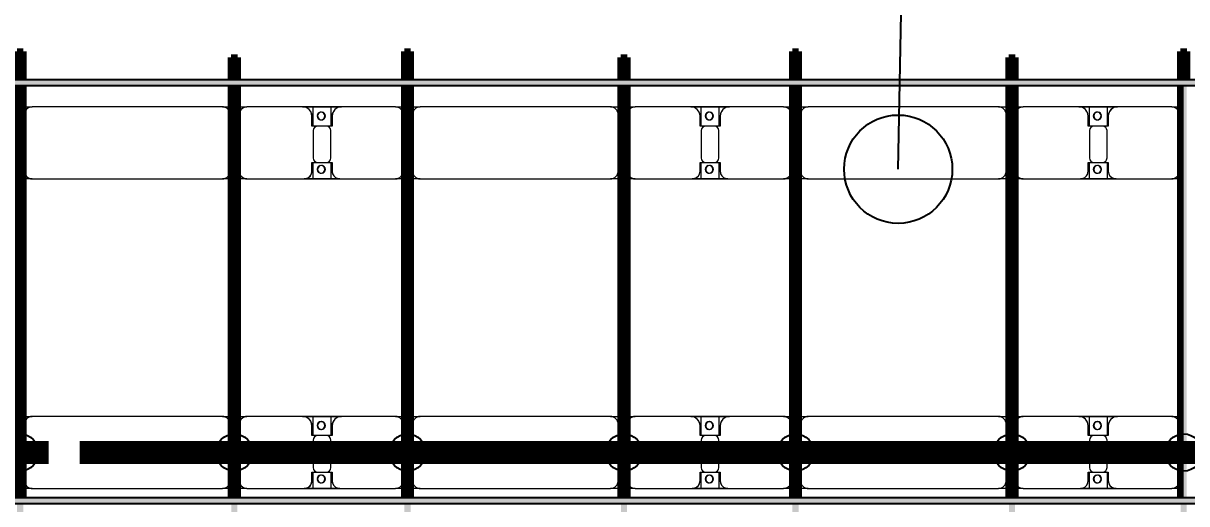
# Model space of a CAD drawing. Header units: millimetres. Extents: x -268744 to 115753, y -96240 to -10461.
# Drawn here: x -224589 to -217064, y -22647 to -19543 of the extents above; entities that cross this region are included whole.
import ezdxf

# ---------------------------------------------------------------- set-up
doc = ezdxf.new("R2010")
doc.units = ezdxf.units.MM
for name, color, linetype, lineweight in [('A-ANNO-DIMS', 211, 'Continuous', 9), ('A-ANNO-DIMS-900', 211, 'Continuous', 9), ('A-GENM', 13, 'Continuous', 9), ('S-BEAM', 12, 'Continuous', 9)]:
    doc.layers.add(name, color=color, linetype=linetype, lineweight=lineweight)
for name, color, linetype in [('GC-BICH NEO', 6, 'Continuous'), ('GC-DAY NEO', 5, 'Continuous'), ('GC-HOP 40x60 GIA CUONG', 1, 'Continuous')]:
    doc.layers.add(name, color=color, linetype=linetype)
doc.styles.add('Trebuchet MS', font='trebuc.ttf', dxfattribs={"width": 0.8, "height": 2700})
doc.dimstyles.new('Arc_Length_-_3mm_Trebuchet_MS_3', dxfattribs={"dimscale": 304.8, "dimtxt": 2783.567448, "dimasz": 2.952756, "dimexe": 4.429134, "dimexo": 4.429134, "dimgap": 0.885827, "dimtad": 1, "dimdec": 0, "dimrnd": 10, "dimzin": 0, "dimdsep": 46, "dimtxsty": 'Trebuchet MS', "dimblk1": 'OBLIQUE', "dimblk2": 'OBLIQUE', "dimsah": 1, "dimcen": 0.09, "dimdle": 2.952756, "dimazin": 0, "dimtfac": 1, "dimtdec": 4, "dimtix": 1, "dimtmove": 0, "dimatfit": 3, "dimfxl": 1, "dimtvp": 1, "dimtfill": 1, "dimtolj": 1, "dimtzin": 0, "dimarcsym": 2})

# ---------------------------------------------------------------- blocks, each defined once
blk = doc.blocks.new('Dầm C52 - Dầm C52-V2-KHUNG KẾT CẤU BÈ PIN 1')
at = {"layer": 'S-BEAM', "lineweight": 140}
h = blk.add_hatch(color=1, dxfattribs=at)
h.paths.add_polyline_path([(-25480.9, 20), (-25480.9, -20), (-25440.9, -20), (-25440.9, 20)])
h.paths.add_polyline_path([(-25400.9, 20), (-25400.9, -20), (-19440.9, -20), (-19443, 20), (-24983.5, 20)])
h.paths.add_polyline_path([(-19400.9, 20), (-19400.9, -20), (-13440.9, -20), (-13440.9, 20), (-18519.6, 20)])
h.paths.add_polyline_path([(-13400.9, -20), (-7440.9, -20), (-7440.9, 20), (-13400.9, 20)])
h.paths.add_polyline_path([(-7400.9, 20), (-7400.9, -20), (-1440.9, -20), (-1440.9, 20), (-6515.3, 20)])
h.paths.add_polyline_path([(-1400.9, 20), (-1400.9, -20), (4559.1, -20), (4559.1, 20), (-974.9, 20)])
h.paths.add_polyline_path([(4599.1, -20), (10559.1, -20), (10559.1, 20), (4599.1, 20)])
h.paths.add_polyline_path([(10599.1, -20), (16559.1, -20), (16559.1, 20), (10599.1, 20)])
h.paths.add_polyline_path([(16599.1, 20), (16599.1, -20), (22559.1, -20), (22559.1, 20), (17493.2, 20)])
h.paths.add_polyline_path([(22599.1, 20), (22599.1, -20), (25259.1, -20), (25259.1, 20), (23033.7, 20)])
h.paths.add_polyline_path([(25299.1, -20), (25480.9, -20), (25480.9, 20), (25299.1, 20)])
at = {"layer": 'S-BEAM', "color": 1, "lineweight": 140}
for p, q in [((22599.1, 20), (25259.1, 20)), ((25299.1, 20), (25480.9, 20)), ((25480.9, 20), (25480.9, -20)), ((25259.1, -20), (22599.1, -20)), ((25480.9, -20), (25299.1, -20))]:
    blk.add_line(p, q, dxfattribs=at)
blk = doc.blocks.new('Dầm C52 - Dầm C52-102503-KHUNG KẾT CẤU BÈ PIN 1')
at = {"layer": 'S-BEAM', "lineweight": 140}
h = blk.add_hatch(color=1, dxfattribs=at)
h.paths.add_polyline_path([(-25480.9, 20), (-25480.9, -20), (-25440.9, -20), (-25440.9, 20)])
h.paths.add_polyline_path([(-25400.9, 20), (-25400.9, -20), (-19440.9, -20), (-19443, 20), (-24983.5, 20)])
h.paths.add_polyline_path([(-19400.9, 20), (-19400.9, -20), (-13440.9, -20), (-13440.9, 20), (-17596.2, 20)])
h.paths.add_polyline_path([(-13400.9, -20), (-7440.9, -20), (-7440.9, 20), (-13400.9, 20)])
h.paths.add_polyline_path([(-7400.9, -20), (-1440.9, -20), (-1440.9, 20), (-7400.9, 20)])
h.paths.add_polyline_path([(-1400.9, -20), (4559.1, -20), (4559.1, 20), (-1400.9, 20)])
h.paths.add_polyline_path([(4599.1, -20), (10559.1, -20), (10559.1, 20), (4599.1, 20)])
h.paths.add_polyline_path([(10599.1, 20), (10599.1, -20), (16559.1, -20), (16559.1, 20), (11952.8, 20)])
h.paths.add_polyline_path([(16599.1, -20), (22559.1, -20), (22559.1, 20), (16599.1, 20)])
h.paths.add_polyline_path([(22599.1, -20), (25259.1, -20), (25259.1, 20), (22599.1, 20)])
h.paths.add_polyline_path([(25299.1, -20), (25441.8, -20), (25441.8, 20), (25299.1, 20)])
at = {"layer": 'S-BEAM', "color": 1, "lineweight": 140}
for p, q in [((22599.1, 20), (25259.1, 20)), ((25299.1, 20), (25441.8, 20)), ((25441.8, 20), (25441.8, -20)), ((25259.1, -20), (22599.1, -20)), ((25441.8, -20), (25299.1, -20))]:
    blk.add_line(p, q, dxfattribs=at)
blk = doc.blocks.new('Dai phao do pin - DẢI PHAO ĐỠ PIN-V27-KHUNG KẾT CẤU BÈ PIN 1')
at = {"layer": 'A-GENM', "color": 7}
for p, q in [((29442.6, 241.6), (29499.7, 241.6)), ((29442.6, 241.6), (29499.7, 241.6)), ((30730.3, 241.6), (29499.7, 241.6)), ((30730.3, 241.6), (30787.6, 241.6)), ((30730.3, 241.6), (30787.6, 241.6)), ((30827.6, 241.6), (30889.7, 241.6)), ((30827.6, 241.6), (30889.7, 241.6)), ((31249.7, 241.6), (30889.7, 241.6)), ((31249.7, 241.6), (31432.2, 241.6)), ((31432.2, 241.6), (31249.7, 241.6)), ((31317.8, 241.6), (31500.3, 241.6)), ((31317.8, 116.2), (31317.8, 241.6)), ((31500.3, 241.6), (31317.8, 241.6)), ((31432.2, 241.6), (31432.2, 116.2)), ((31850.3, 241.6), (31500.3, 241.6)), ((31850.3, 241.6), (31907.6, 241.6)), ((31850.3, 241.6), (31907.6, 241.6)), ((31947.6, 241.6), (32009.7, 241.6)), ((31947.6, 241.6), (32009.7, 241.6)), ((33240.3, 241.6), (32009.7, 241.6)), ((33240.3, 241.6), (33307.6, 241.6)), ((33240.3, 241.6), (33307.6, 241.6)), ((33347.6, 241.6), (33399.7, 241.6)), ((33347.6, 241.6), (33399.7, 241.6)), ((33759.7, 241.6), (33399.7, 241.6)), ((33759.7, 241.6), (33942.2, 241.6)), ((33942.2, 241.6), (33759.7, 241.6)), ((33827.8, 241.6), (34010.3, 241.6)), ((33827.8, 116.2), (33827.8, 241.6)), ((34010.3, 241.6), (33827.8, 241.6)), ((33942.2, 241.6), (33942.2, 116.2)), ((34360.3, 241.6), (34010.3, 241.6)), ((34360.3, 241.6), (34417.6, 241.6)), ((34360.3, 241.6), (34417.6, 241.6)), ((34457.6, 241.6), (34519.7, 241.6)), ((34457.6, 241.6), (34519.7, 241.6)), ((35750.3, 241.6), (34519.7, 241.6)), ((35750.3, 241.6), (35817.6, 241.6)), ((35750.3, 241.6), (35817.6, 241.6)), ((35857.6, 241.6), (35909.7, 241.6)), ((35857.6, 241.6), (35909.7, 241.6)), ((36269.7, 241.6), (35909.7, 241.6)), ((36269.7, 241.6), (36452.2, 241.6)), ((36452.2, 241.6), (36269.7, 241.6)), ((36337.8, 241.6), (36520.3, 241.6)), ((36337.8, 116.2), (36337.8, 241.6)), ((36520.3, 241.6), (36337.8, 241.6)), ((36452.2, 241.6), (36452.2, 116.2)), ((36870.3, 241.6), (36520.3, 241.6)), ((36870.3, 241.6), (36927.6, 241.6)), ((36870.3, 241.6), (36927.6, 241.6)), ((29449.7, 191.6), (29449.7, -173.4)), ((30780.3, -173.4), (30780.3, 191.6)), ((30839.7, 191.6), (30839.7, -173.4)), ((31309.7, 118.2), (31309.7, 181.6)), ((31440.3, 181.6), (31440.3, 118.2)), ((31900.3, -173.4), (31900.3, 191.6)), ((31959.7, 191.6), (31959.7, -173.4)), ((33290.3, -173.4), (33290.3, 191.6)), ((33349.7, 191.6), (33349.7, -173.4)), ((33819.7, 118.2), (33819.7, 181.6)), ((33950.3, 181.6), (33950.3, 118.2)), ((34410.3, -173.4), (34410.3, 191.6)), ((34469.7, 191.6), (34469.7, -173.4)), ((35800.3, -173.4), (35800.3, 191.6)), ((35859.7, 191.6), (35859.7, -173.4)), ((36329.7, 118.2), (36329.7, 181.6)), ((36460.3, 181.6), (36460.3, 118.2)), ((36920.3, -173.4), (36920.3, 191.6)), ((31402.2, 118.2), (31309.7, 118.2)), ((31317.8, 88.2), (31317.8, -88.2)), ((31440.3, 118.2), (31347.8, 118.2)), ((31432.2, -88.2), (31432.2, 88.2)), ((33912.2, 118.2), (33819.7, 118.2)), ((33827.8, 88.2), (33827.8, -88.2)), ((33950.3, 118.2), (33857.8, 118.2)), ((33942.2, -88.2), (33942.2, 88.2)), ((36422.2, 118.2), (36329.7, 118.2)), ((36337.8, 88.2), (36337.8, -88.2)), ((36460.3, 118.2), (36367.8, 118.2)), ((36452.2, -88.2), (36452.2, 88.2)), ((31309.7, -173.4), (31309.7, -118.2)), ((31309.7, -118.2), (31402.2, -118.2)), ((31317.8, -223.4), (31317.8, -116.2)), ((31347.8, -118.2), (31440.3, -118.2)), ((31432.2, -116.2), (31432.2, -223.4)), ((31440.3, -118.2), (31440.3, -173.4)), ((33819.7, -173.4), (33819.7, -118.2)), ((33819.7, -118.2), (33912.2, -118.2)), ((33827.8, -223.4), (33827.8, -116.2)), ((33857.8, -118.2), (33950.3, -118.2)), ((33942.2, -116.2), (33942.2, -223.4)), ((33950.3, -118.2), (33950.3, -173.4)), ((36329.7, -173.4), (36329.7, -118.2)), ((36329.7, -118.2), (36422.2, -118.2)), ((36337.8, -223.4), (36337.8, -116.2)), ((36367.8, -118.2), (36460.3, -118.2)), ((36452.2, -116.2), (36452.2, -223.4)), ((36460.3, -118.2), (36460.3, -173.4)), ((29499.7, -223.4), (29442.6, -223.4)), ((29499.7, -223.4), (29442.6, -223.4)), ((29499.7, -223.4), (30730.3, -223.4)), ((30787.6, -223.4), (30730.3, -223.4)), ((30787.6, -223.4), (30730.3, -223.4)), ((30889.7, -223.4), (30827.6, -223.4)), ((30889.7, -223.4), (30827.6, -223.4)), ((30889.7, -223.4), (31259.7, -223.4)), ((31432.2, -223.4), (31259.7, -223.4)), ((31259.7, -223.4), (31432.2, -223.4)), ((31490.3, -223.4), (31317.8, -223.4)), ((31317.8, -223.4), (31490.3, -223.4)), ((31490.3, -223.4), (31850.3, -223.4)), ((31907.6, -223.4), (31850.3, -223.4)), ((31907.6, -223.4), (31850.3, -223.4)), ((32009.7, -223.4), (31947.6, -223.4)), ((32009.7, -223.4), (31947.6, -223.4)), ((32009.7, -223.4), (33240.3, -223.4)), ((33307.6, -223.4), (33240.3, -223.4)), ((33307.6, -223.4), (33240.3, -223.4)), ((33399.7, -223.4), (33347.6, -223.4)), ((33399.7, -223.4), (33347.6, -223.4)), ((33399.7, -223.4), (33769.7, -223.4)), ((33942.2, -223.4), (33769.7, -223.4)), ((33769.7, -223.4), (33942.2, -223.4)), ((34000.3, -223.4), (33827.8, -223.4)), ((33827.8, -223.4), (34000.3, -223.4)), ((34000.3, -223.4), (34360.3, -223.4)), ((34417.6, -223.4), (34360.3, -223.4)), ((34417.6, -223.4), (34360.3, -223.4)), ((34519.7, -223.4), (34457.6, -223.4)), ((34519.7, -223.4), (34457.6, -223.4)), ((34519.7, -223.4), (35750.3, -223.4)), ((35817.6, -223.4), (35750.3, -223.4)), ((35817.6, -223.4), (35750.3, -223.4)), ((35909.7, -223.4), (35857.6, -223.4)), ((35909.7, -223.4), (35857.6, -223.4)), ((35909.7, -223.4), (36279.7, -223.4)), ((36452.2, -223.4), (36279.7, -223.4)), ((36279.7, -223.4), (36452.2, -223.4)), ((36510.3, -223.4), (36337.8, -223.4)), ((36337.8, -223.4), (36510.3, -223.4)), ((36510.3, -223.4), (36870.3, -223.4)), ((36927.6, -223.4), (36870.3, -223.4)), ((36927.6, -223.4), (36870.3, -223.4))]:
    blk.add_line(p, q, dxfattribs=at)
for centre, radius, start, end in [((29499.7, 191.6), 50, 90, 180), ((29499.7, 191.6), 50, 105, 135), ((30730.3, 191.6), 50, 360, 90), ((30730.3, 191.6), 50, 60, 90), ((30889.7, 191.6), 50, 90, 180), ((30889.7, 191.6), 50, 105, 180), ((31249.7, 181.6), 60, 0, 90), ((31249.7, 181.6), 60, 0, 60), ((31500.3, 181.6), 60, 90, 180), ((31500.3, 181.6), 60, 120, 180), ((31850.3, 191.6), 50, 360, 90), ((31850.3, 191.6), 50, 360, 75), ((32009.7, 191.6), 50, 90, 180), ((32009.7, 191.6), 50, 105, 135), ((33240.3, 191.6), 50, 360, 90), ((33240.3, 191.6), 50, 60, 90), ((33399.7, 191.6), 50, 90, 180), ((33399.7, 191.6), 50, 105, 180), ((33759.7, 181.6), 60, 360, 90), ((33759.7, 181.6), 60, 360, 60), ((34010.3, 181.6), 60, 90, 180), ((34010.3, 181.6), 60, 120, 180), ((34360.3, 191.6), 50, 0, 90), ((34360.3, 191.6), 50, 0, 75), ((34519.7, 191.6), 50, 90, 180), ((34519.7, 191.6), 50, 105, 135), ((35750.3, 191.6), 50, 360, 90), ((35750.3, 191.6), 50, 60, 90), ((35909.7, 191.6), 50, 90, 180), ((35909.7, 191.6), 50, 105, 180), ((36269.7, 181.6), 60, 360, 90), ((36269.7, 181.6), 60, 360, 60), ((36520.3, 181.6), 60, 90, 180), ((36520.3, 181.6), 60, 120, 180), ((36870.3, 191.6), 50, 360, 90), ((36870.3, 191.6), 50, 360, 75), ((29499.7, 191.6), 50, 150, 180), ((30730.3, 191.6), 50, 15, 30), ((31368.6, 183.2), 25, 0, 180), ((31368.6, 183.2), 25, 180, 0), ((31368.6, 183.2), 25, 0, 165), ((31371.4, 183.2), 25, 360, 180), ((31371.4, 183.2), 25, 90, 180), ((31371.4, 183.2), 25, 180, 0), ((31371.4, 183.2), 25, 180, 300), ((31368.6, 183.2), 25, 210, 0), ((31371.4, 183.2), 25, 15, 75), ((31371.4, 183.2), 25, 330, 345), ((32009.7, 191.6), 50, 150, 180), ((33240.3, 191.6), 50, 15, 30), ((33878.6, 183.2), 25, 360, 180), ((33878.6, 183.2), 25, 180, 0), ((33878.6, 183.2), 25, 0, 165), ((33881.4, 183.2), 25, 0, 180), ((33881.4, 183.2), 25, 90, 180), ((33881.4, 183.2), 25, 180, 360), ((33881.4, 183.2), 25, 180, 300), ((33878.6, 183.2), 25, 210, 0), ((33881.4, 183.2), 25, 15, 75), ((33881.4, 183.2), 25, 330, 345), ((34519.7, 191.6), 50, 150, 180), ((35750.3, 191.6), 50, 15, 30), ((36388.6, 183.2), 25, 360, 180), ((36388.6, 183.2), 25, 180, 0), ((36388.6, 183.2), 25, 0, 165), ((36391.4, 183.2), 25, 0, 180), ((36391.4, 183.2), 25, 90, 180), ((36391.4, 183.2), 25, 180, 0), ((36391.4, 183.2), 25, 180, 300), ((36388.6, 183.2), 25, 210, 255), ((36388.6, 183.2), 25, 262.95651, 0), ((36391.4, 183.2), 25, 15, 75), ((36391.4, 183.2), 25, 330, 345), ((31347.8, 88.2), 30, 90, 180), ((31402.2, 88.2), 30, 0, 90), ((33857.8, 88.2), 30, 90, 180), ((33912.2, 88.2), 30, 0, 90), ((36367.8, 88.2), 30, 90, 180), ((36422.2, 88.2), 30, 0, 90), ((31347.8, -88.2), 30, 180, 270), ((31368.6, -161.8), 25, 0, 180), ((31368.6, -161.8), 25, 105, 165), ((31371.4, -161.8), 25, 360, 180), ((31371.4, -161.8), 25, 105, 180), ((31368.6, -161.8), 25, 0, 75), ((31371.4, -161.8), 25, 15, 75), ((31402.2, -88.2), 30, 270, 360), ((33857.8, -88.2), 30, 180, 270), ((33878.6, -161.8), 25, 0, 180), ((33878.6, -161.8), 25, 105, 165), ((33881.4, -161.8), 25, 0, 180), ((33881.4, -161.8), 25, 105, 180), ((33878.6, -161.8), 25, 0, 75), ((33881.4, -161.8), 25, 15, 75), ((33912.2, -88.2), 30, 270, 0), ((36367.8, -88.2), 30, 180, 270), ((36388.6, -161.8), 25, 360, 180), ((36388.6, -161.8), 25, 105, 165), ((36391.4, -161.8), 25, 360, 180), ((36391.4, -161.8), 25, 105, 180), ((36388.6, -161.8), 25, 0, 75), ((36391.4, -161.8), 25, 15, 75), ((36422.2, -88.2), 30, 270, 0), ((29499.7, -173.4), 50, 180, 270), ((29499.7, -173.4), 50, 180, 210), ((29499.7, -173.4), 50, 240, 270), ((30730.3, -173.4), 50, 270, 0), ((30730.3, -173.4), 50, 285, 300), ((30730.3, -173.4), 50, 330, 360), ((30889.7, -173.4), 50, 180, 270), ((30889.7, -173.4), 50, 180, 255), ((31259.7, -173.4), 50, 270, 0), ((31259.7, -173.4), 50, 285, 0), ((31368.6, -161.8), 25, 180, 0), ((31368.6, -161.8), 25, 195, 0), ((31371.4, -161.8), 25, 180, 0), ((31371.4, -161.8), 25, 180, 270), ((31371.4, -161.8), 25, 285, 345), ((31490.3, -173.4), 50, 180, 270), ((31490.3, -173.4), 50, 180, 255), ((31850.3, -173.4), 50, 270, 360), ((31850.3, -173.4), 50, 285, 360), ((32009.7, -173.4), 50, 180, 270), ((32009.7, -173.4), 50, 180, 210), ((32009.7, -173.4), 50, 240, 270), ((33240.3, -173.4), 50, 270, 360), ((33240.3, -173.4), 50, 285, 300), ((33240.3, -173.4), 50, 330, 360), ((33399.7, -173.4), 50, 180, 270), ((33399.7, -173.4), 50, 180, 255), ((33769.7, -173.4), 50, 270, 0), ((33769.7, -173.4), 50, 285, 0), ((33878.6, -161.8), 25, 180, 0), ((33878.6, -161.8), 25, 195, 0), ((33881.4, -161.8), 25, 180, 0), ((33881.4, -161.8), 25, 180, 270), ((33881.4, -161.8), 25, 285, 345), ((34000.3, -173.4), 50, 180, 270), ((34000.3, -173.4), 50, 180, 255), ((34360.3, -173.4), 50, 270, 0), ((34360.3, -173.4), 50, 285, 0), ((34519.7, -173.4), 50, 180, 270), ((34519.7, -173.4), 50, 180, 210), ((34519.7, -173.4), 50, 240, 270), ((35750.3, -173.4), 50, 270, 360), ((35750.3, -173.4), 50, 285, 300), ((35750.3, -173.4), 50, 330, 360), ((35909.7, -173.4), 50, 180, 270), ((35909.7, -173.4), 50, 180, 255), ((36279.7, -173.4), 50, 270, 0), ((36279.7, -173.4), 50, 285, 0), ((36388.6, -161.8), 25, 180, 0), ((36388.6, -161.8), 25, 195, 0), ((36391.4, -161.8), 25, 180, 0), ((36391.4, -161.8), 25, 180, 270), ((36391.4, -161.8), 25, 285, 345), ((36510.3, -173.4), 50, 180, 270), ((36510.3, -173.4), 50, 180, 255), ((36870.3, -173.4), 50, 270, 360), ((36870.3, -173.4), 50, 285, 360)]:
    blk.add_arc(centre, radius, start, end, dxfattribs=at)
blk = doc.blocks.new('Dai phao do pin - DẢI PHAO ĐỠ PIN-V28-KHUNG KẾT CẤU BÈ PIN 1')
at = {"layer": 'A-GENM', "color": 7}
for p, q in [((29442.6, 241.6), (29499.7, 241.6)), ((29442.6, 241.6), (29499.7, 241.6)), ((30730.3, 241.6), (29499.7, 241.6)), ((30730.3, 241.6), (30787.6, 241.6)), ((30730.3, 241.6), (30787.6, 241.6)), ((30827.6, 241.6), (30889.7, 241.6)), ((30827.6, 241.6), (30889.7, 241.6)), ((31249.7, 241.6), (30889.7, 241.6)), ((31249.7, 241.6), (31432.2, 241.6)), ((31432.2, 241.6), (31249.7, 241.6)), ((31317.8, 241.6), (31500.3, 241.6)), ((31317.8, 116.2), (31317.8, 241.6)), ((31500.3, 241.6), (31317.8, 241.6)), ((31432.2, 241.6), (31432.2, 116.2)), ((31850.3, 241.6), (31500.3, 241.6)), ((31850.3, 241.6), (31907.6, 241.6)), ((31850.3, 241.6), (31907.6, 241.6)), ((31947.6, 241.6), (32009.7, 241.6)), ((31947.6, 241.6), (32009.7, 241.6)), ((33240.3, 241.6), (32009.7, 241.6)), ((33240.3, 241.6), (33307.6, 241.6)), ((33240.3, 241.6), (33307.6, 241.6)), ((33347.6, 241.6), (33399.7, 241.6)), ((33347.6, 241.6), (33399.7, 241.6)), ((33759.7, 241.6), (33399.7, 241.6)), ((33759.7, 241.6), (33942.2, 241.6)), ((33942.2, 241.6), (33759.7, 241.6)), ((33827.8, 241.6), (34010.3, 241.6)), ((33827.8, 116.2), (33827.8, 241.6)), ((34010.3, 241.6), (33827.8, 241.6)), ((33942.2, 241.6), (33942.2, 116.2)), ((34360.3, 241.6), (34010.3, 241.6)), ((34360.3, 241.6), (34417.6, 241.6)), ((34360.3, 241.6), (34417.6, 241.6)), ((34457.6, 241.6), (34519.7, 241.6)), ((34457.6, 241.6), (34519.7, 241.6)), ((35750.3, 241.6), (34519.7, 241.6)), ((35750.3, 241.6), (35817.6, 241.6)), ((35750.3, 241.6), (35817.6, 241.6)), ((35857.6, 241.6), (35909.7, 241.6)), ((35857.6, 241.6), (35909.7, 241.6)), ((36269.7, 241.6), (35909.7, 241.6)), ((36269.7, 241.6), (36452.2, 241.6)), ((36452.2, 241.6), (36269.7, 241.6)), ((36337.8, 241.6), (36520.3, 241.6)), ((36337.8, 116.2), (36337.8, 241.6)), ((36520.3, 241.6), (36337.8, 241.6)), ((36452.2, 241.6), (36452.2, 116.2)), ((36870.3, 241.6), (36520.3, 241.6)), ((36870.3, 241.6), (36927.6, 241.6)), ((36870.3, 241.6), (36927.6, 241.6)), ((29449.7, 191.6), (29449.7, -173.4)), ((30780.3, -173.4), (30780.3, 191.6)), ((30839.7, 191.6), (30839.7, -173.4)), ((31309.7, 118.2), (31309.7, 181.6)), ((31440.3, 181.6), (31440.3, 118.2)), ((31900.3, -173.4), (31900.3, 191.6)), ((31959.7, 191.6), (31959.7, -173.4)), ((33290.3, -173.4), (33290.3, 191.6)), ((33349.7, 191.6), (33349.7, -173.4)), ((33819.7, 118.2), (33819.7, 181.6)), ((33950.3, 181.6), (33950.3, 118.2)), ((34410.3, -173.4), (34410.3, 191.6)), ((34469.7, 191.6), (34469.7, -173.4)), ((35800.3, -173.4), (35800.3, 191.6)), ((35859.7, 191.6), (35859.7, -173.4)), ((36329.7, 118.2), (36329.7, 181.6)), ((36460.3, 181.6), (36460.3, 118.2)), ((36920.3, -173.4), (36920.3, 191.6)), ((31402.2, 118.2), (31309.7, 118.2)), ((31317.8, 88.2), (31317.8, -88.2)), ((31440.3, 118.2), (31347.8, 118.2)), ((31432.2, -88.2), (31432.2, 88.2)), ((33912.2, 118.2), (33819.7, 118.2)), ((33827.8, 88.2), (33827.8, -88.2)), ((33950.3, 118.2), (33857.8, 118.2)), ((33942.2, -88.2), (33942.2, 88.2)), ((36422.2, 118.2), (36329.7, 118.2)), ((36337.8, 88.2), (36337.8, -88.2)), ((36460.3, 118.2), (36367.8, 118.2)), ((36452.2, -88.2), (36452.2, 88.2)), ((31309.7, -173.4), (31309.7, -118.2)), ((31309.7, -118.2), (31402.2, -118.2)), ((31317.8, -223.4), (31317.8, -116.2)), ((31347.8, -118.2), (31440.3, -118.2)), ((31432.2, -116.2), (31432.2, -223.4)), ((31440.3, -118.2), (31440.3, -173.4)), ((33819.7, -173.4), (33819.7, -118.2)), ((33819.7, -118.2), (33912.2, -118.2)), ((33827.8, -223.4), (33827.8, -116.2)), ((33857.8, -118.2), (33950.3, -118.2)), ((33942.2, -116.2), (33942.2, -223.4)), ((33950.3, -118.2), (33950.3, -173.4)), ((36329.7, -173.4), (36329.7, -118.2)), ((36329.7, -118.2), (36422.2, -118.2)), ((36337.8, -223.4), (36337.8, -116.2)), ((36367.8, -118.2), (36460.3, -118.2)), ((36452.2, -116.2), (36452.2, -223.4)), ((36460.3, -118.2), (36460.3, -173.4)), ((29499.7, -223.4), (29442.6, -223.4)), ((29499.7, -223.4), (29442.6, -223.4)), ((29499.7, -223.4), (30730.3, -223.4)), ((30787.6, -223.4), (30730.3, -223.4)), ((30787.6, -223.4), (30730.3, -223.4)), ((30889.7, -223.4), (30827.6, -223.4)), ((30889.7, -223.4), (30827.6, -223.4)), ((30889.7, -223.4), (31259.7, -223.4)), ((31432.2, -223.4), (31259.7, -223.4)), ((31259.7, -223.4), (31432.2, -223.4)), ((31490.3, -223.4), (31317.8, -223.4)), ((31317.8, -223.4), (31490.3, -223.4)), ((31490.3, -223.4), (31850.3, -223.4)), ((31907.6, -223.4), (31850.3, -223.4)), ((31907.6, -223.4), (31850.3, -223.4)), ((32009.7, -223.4), (31947.6, -223.4)), ((32009.7, -223.4), (31947.6, -223.4)), ((32009.7, -223.4), (33240.3, -223.4)), ((33307.6, -223.4), (33240.3, -223.4)), ((33307.6, -223.4), (33240.3, -223.4)), ((33399.7, -223.4), (33347.6, -223.4)), ((33399.7, -223.4), (33347.6, -223.4)), ((33399.7, -223.4), (33769.7, -223.4)), ((33942.2, -223.4), (33769.7, -223.4)), ((33769.7, -223.4), (33942.2, -223.4)), ((34000.3, -223.4), (33827.8, -223.4)), ((33827.8, -223.4), (34000.3, -223.4)), ((34000.3, -223.4), (34360.3, -223.4)), ((34417.6, -223.4), (34360.3, -223.4)), ((34417.6, -223.4), (34360.3, -223.4)), ((34519.7, -223.4), (34457.6, -223.4)), ((34519.7, -223.4), (34457.6, -223.4)), ((34519.7, -223.4), (35750.3, -223.4)), ((35817.6, -223.4), (35750.3, -223.4)), ((35817.6, -223.4), (35750.3, -223.4)), ((35909.7, -223.4), (35857.6, -223.4)), ((35909.7, -223.4), (35857.6, -223.4)), ((35909.7, -223.4), (36279.7, -223.4)), ((36452.2, -223.4), (36279.7, -223.4)), ((36279.7, -223.4), (36452.2, -223.4)), ((36510.3, -223.4), (36337.8, -223.4)), ((36337.8, -223.4), (36510.3, -223.4)), ((36510.3, -223.4), (36870.3, -223.4)), ((36927.6, -223.4), (36870.3, -223.4)), ((36927.6, -223.4), (36870.3, -223.4))]:
    blk.add_line(p, q, dxfattribs=at)
for centre, radius, start, end in [((29499.7, 191.6), 50, 90, 180), ((29499.7, 191.6), 50, 105, 135), ((30730.3, 191.6), 50, 360, 90), ((30730.3, 191.6), 50, 60, 90), ((30889.7, 191.6), 50, 90, 180), ((30889.7, 191.6), 50, 105, 180), ((31249.7, 181.6), 60, 0, 90), ((31249.7, 181.6), 60, 0, 60), ((31500.3, 181.6), 60, 90, 180), ((31500.3, 181.6), 60, 120, 180), ((31850.3, 191.6), 50, 360, 90), ((31850.3, 191.6), 50, 360, 75), ((32009.7, 191.6), 50, 90, 180), ((32009.7, 191.6), 50, 105, 135), ((33240.3, 191.6), 50, 360, 90), ((33240.3, 191.6), 50, 60, 90), ((33399.7, 191.6), 50, 90, 180), ((33399.7, 191.6), 50, 105, 180), ((33759.7, 181.6), 60, 360, 90), ((33759.7, 181.6), 60, 360, 60), ((34010.3, 181.6), 60, 90, 180), ((34010.3, 181.6), 60, 120, 180), ((34360.3, 191.6), 50, 0, 90), ((34360.3, 191.6), 50, 0, 75), ((34519.7, 191.6), 50, 90, 180), ((34519.7, 191.6), 50, 105, 135), ((35750.3, 191.6), 50, 360, 90), ((35750.3, 191.6), 50, 60, 90), ((35909.7, 191.6), 50, 90, 180), ((35909.7, 191.6), 50, 105, 180), ((36269.7, 181.6), 60, 360, 90), ((36269.7, 181.6), 60, 360, 60), ((36520.3, 181.6), 60, 90, 180), ((36520.3, 181.6), 60, 120, 180), ((36870.3, 191.6), 50, 360, 90), ((36870.3, 191.6), 50, 360, 75), ((29499.7, 191.6), 50, 150, 180), ((30730.3, 191.6), 50, 15, 30), ((31368.6, 183.2), 25, 0, 180), ((31368.6, 183.2), 25, 180, 0), ((31368.6, 183.2), 25, 0, 165), ((31371.4, 183.2), 25, 360, 180), ((31371.4, 183.2), 25, 90, 180), ((31371.4, 183.2), 25, 180, 0), ((31371.4, 183.2), 25, 180, 300), ((31368.6, 183.2), 25, 210, 0), ((31371.4, 183.2), 25, 15, 75), ((31371.4, 183.2), 25, 330, 345), ((32009.7, 191.6), 50, 150, 180), ((33240.3, 191.6), 50, 15, 30), ((33878.6, 183.2), 25, 360, 180), ((33878.6, 183.2), 25, 180, 0), ((33878.6, 183.2), 25, 0, 165), ((33881.4, 183.2), 25, 0, 180), ((33881.4, 183.2), 25, 90, 180), ((33881.4, 183.2), 25, 180, 360), ((33881.4, 183.2), 25, 180, 300), ((33878.6, 183.2), 25, 210, 0), ((33881.4, 183.2), 25, 15, 75), ((33881.4, 183.2), 25, 330, 345), ((34519.7, 191.6), 50, 150, 180), ((35750.3, 191.6), 50, 15, 30), ((36388.6, 183.2), 25, 360, 180), ((36388.6, 183.2), 25, 180, 0), ((36388.6, 183.2), 25, 0, 165), ((36391.4, 183.2), 25, 0, 180), ((36391.4, 183.2), 25, 90, 180), ((36391.4, 183.2), 25, 180, 0), ((36391.4, 183.2), 25, 180, 300), ((36388.6, 183.2), 25, 210, 255), ((36388.6, 183.2), 25, 262.95651, 0), ((36391.4, 183.2), 25, 15, 75), ((36391.4, 183.2), 25, 330, 345), ((31347.8, 88.2), 30, 90, 180), ((31402.2, 88.2), 30, 0, 90), ((33857.8, 88.2), 30, 90, 180), ((33912.2, 88.2), 30, 0, 90), ((36367.8, 88.2), 30, 90, 180), ((36422.2, 88.2), 30, 0, 90), ((31347.8, -88.2), 30, 180, 270), ((31368.6, -161.8), 25, 0, 180), ((31368.6, -161.8), 25, 105, 165), ((31371.4, -161.8), 25, 360, 180), ((31371.4, -161.8), 25, 105, 180), ((31368.6, -161.8), 25, 0, 75), ((31371.4, -161.8), 25, 15, 75), ((31402.2, -88.2), 30, 270, 360), ((33857.8, -88.2), 30, 180, 270), ((33878.6, -161.8), 25, 0, 180), ((33878.6, -161.8), 25, 105, 165), ((33881.4, -161.8), 25, 0, 180), ((33881.4, -161.8), 25, 105, 180), ((33878.6, -161.8), 25, 0, 75), ((33881.4, -161.8), 25, 15, 75), ((33912.2, -88.2), 30, 270, 0), ((36367.8, -88.2), 30, 180, 270), ((36388.6, -161.8), 25, 360, 180), ((36388.6, -161.8), 25, 105, 165), ((36391.4, -161.8), 25, 360, 180), ((36391.4, -161.8), 25, 105, 180), ((36388.6, -161.8), 25, 0, 75), ((36391.4, -161.8), 25, 15, 75), ((36422.2, -88.2), 30, 270, 0), ((29499.7, -173.4), 50, 180, 270), ((29499.7, -173.4), 50, 180, 210), ((29499.7, -173.4), 50, 240, 270), ((30730.3, -173.4), 50, 270, 0), ((30730.3, -173.4), 50, 285, 300), ((30730.3, -173.4), 50, 330, 360), ((30889.7, -173.4), 50, 180, 270), ((30889.7, -173.4), 50, 180, 255), ((31259.7, -173.4), 50, 270, 0), ((31259.7, -173.4), 50, 285, 0), ((31368.6, -161.8), 25, 180, 0), ((31368.6, -161.8), 25, 195, 0), ((31371.4, -161.8), 25, 180, 0), ((31371.4, -161.8), 25, 180, 270), ((31371.4, -161.8), 25, 285, 345), ((31490.3, -173.4), 50, 180, 270), ((31490.3, -173.4), 50, 180, 255), ((31850.3, -173.4), 50, 270, 360), ((31850.3, -173.4), 50, 285, 360), ((32009.7, -173.4), 50, 180, 270), ((32009.7, -173.4), 50, 180, 210), ((32009.7, -173.4), 50, 240, 270), ((33240.3, -173.4), 50, 270, 360), ((33240.3, -173.4), 50, 285, 300), ((33240.3, -173.4), 50, 330, 360), ((33399.7, -173.4), 50, 180, 270), ((33399.7, -173.4), 50, 180, 255), ((33769.7, -173.4), 50, 270, 0), ((33769.7, -173.4), 50, 285, 0), ((33878.6, -161.8), 25, 180, 0), ((33878.6, -161.8), 25, 195, 0), ((33881.4, -161.8), 25, 180, 0), ((33881.4, -161.8), 25, 180, 270), ((33881.4, -161.8), 25, 285, 345), ((34000.3, -173.4), 50, 180, 270), ((34000.3, -173.4), 50, 180, 255), ((34360.3, -173.4), 50, 270, 0), ((34360.3, -173.4), 50, 285, 0), ((34519.7, -173.4), 50, 180, 270), ((34519.7, -173.4), 50, 180, 210), ((34519.7, -173.4), 50, 240, 270), ((35750.3, -173.4), 50, 270, 360), ((35750.3, -173.4), 50, 285, 300), ((35750.3, -173.4), 50, 330, 360), ((35909.7, -173.4), 50, 180, 270), ((35909.7, -173.4), 50, 180, 255), ((36279.7, -173.4), 50, 270, 0), ((36279.7, -173.4), 50, 285, 0), ((36388.6, -161.8), 25, 180, 0), ((36388.6, -161.8), 25, 195, 0), ((36391.4, -161.8), 25, 180, 0), ((36391.4, -161.8), 25, 180, 270), ((36391.4, -161.8), 25, 285, 345), ((36510.3, -173.4), 50, 180, 270), ((36510.3, -173.4), 50, 180, 255), ((36870.3, -173.4), 50, 270, 360), ((36870.3, -173.4), 50, 285, 360)]:
    blk.add_arc(centre, radius, start, end, dxfattribs=at)
blk = doc.blocks.new('Dầm C52 - Dầm C52-102502-KHUNG KẾT CẤU BÈ PIN 1')
at = {"layer": 'S-BEAM', "lineweight": 140}
h = blk.add_hatch(color=1, dxfattribs=at)
h.paths.add_polyline_path([(-25480.9, 20), (-25480.9, -20), (-25440.9, -20), (-25440.9, 20)])
h.paths.add_polyline_path([(-25400.9, 20), (-25400.9, -20), (-19440.9, -20), (-19443, 20), (-24983.5, 20)])
h.paths.add_polyline_path([(-19400.9, 20), (-19400.9, -20), (-13440.9, -20), (-13440.9, 20), (-18981.3, 20)])
h.paths.add_polyline_path([(-13400.9, -20), (-7440.9, -20), (-7440.9, 20), (-13400.9, 20)])
h.paths.add_polyline_path([(-7400.9, -20), (-1440.9, -20), (-1440.9, 20), (-7400.9, 20)])
h.paths.add_polyline_path([(-1400.9, -20), (4559.1, -20), (4559.1, 20), (-1400.9, 20)])
h.paths.add_polyline_path([(4599.1, 20), (4599.1, -20), (10559.1, -20), (10559.1, 20), (5027.2, 20)])
h.paths.add_polyline_path([(10599.1, -20), (16559.1, -20), (16559.1, 20), (10599.1, 20)])
h.paths.add_polyline_path([(16599.1, 20), (16599.1, -20), (22559.1, -20), (22559.1, 20), (17031.5, 20)])
h.paths.add_polyline_path([(22599.1, -20), (25259.1, -20), (25259.1, 20), (22599.1, 20)])
h.paths.add_polyline_path([(25299.1, -20), (25480.9, -20), (25480.9, 20), (25299.1, 20)])
at = {"layer": 'S-BEAM', "color": 1, "lineweight": 140}
for p, q in [((22599.1, 20), (25259.1, 20)), ((25299.1, 20), (25480.9, 20)), ((25480.9, 20), (25480.9, -20)), ((25259.1, -20), (22599.1, -20)), ((25480.9, -20), (25299.1, -20))]:
    blk.add_line(p, q, dxfattribs=at)
blk = doc.blocks.new('Dầm C52 - Dầm C52-V19-KHUNG KẾT CẤU BÈ PIN 1')
at = {"layer": 'S-BEAM', "lineweight": 140}
h = blk.add_hatch(color=1, dxfattribs=at)
h.paths.add_polyline_path([(-25480.9, 20), (-25480.9, -20), (-25440.9, -20), (-25445.2, 20)])
h.paths.add_polyline_path([(-25400.9, -20), (-19440.9, -20), (-19443, 20), (-25400.9, 20)])
h.paths.add_polyline_path([(-19400.9, -20), (-13440.9, -20), (-13440.9, 20), (-19400.9, 20)])
h.paths.add_polyline_path([(-13400.9, -20), (-7440.9, -20), (-7440.9, 20), (-13400.9, 20)])
h.paths.add_polyline_path([(-7400.9, -20), (-1440.9, -20), (-1440.9, 20), (-7400.9, 20)])
h.paths.add_polyline_path([(-1400.9, -20), (4559.1, -20), (4559.1, 20), (-1400.9, 20)])
h.paths.add_polyline_path([(4599.1, -20), (10559.1, -20), (10559.1, 20), (4599.1, 20)])
h.paths.add_polyline_path([(10599.1, -20), (16559.1, -20), (16559.1, 20), (10599.1, 20)])
h.paths.add_polyline_path([(16599.1, -20), (22559.1, -20), (22559.1, 20), (16599.1, 20)])
h.paths.add_polyline_path([(22599.1, -20), (25259.1, -20), (25259.1, 20), (22599.1, 20)])
h.paths.add_polyline_path([(25299.1, 20), (25299.1, -20), (25441.8, -20), (25441.8, 20)])
at = {"layer": 'S-BEAM', "color": 1, "lineweight": 140}
for p, q in [((22599.1, 20), (25259.1, 20)), ((25299.1, 20), (25441.8, 20)), ((25441.8, 20), (25441.8, -20)), ((25259.1, -20), (22599.1, -20)), ((25441.8, -20), (25299.1, -20))]:
    blk.add_line(p, q, dxfattribs=at)
blk = doc.blocks.new('Dầm C52 - Dầm C52-V1-KHUNG KẾT CẤU BÈ PIN 1')
at = {"layer": 'S-BEAM', "lineweight": 140}
h = blk.add_hatch(color=1, dxfattribs=at)
h.paths.add_polyline_path([(-25480.9, 20), (-25480.9, -20), (-25440.9, -20), (-25445.2, 20)])
h.paths.add_polyline_path([(-25400.9, -20), (-19440.9, -20), (-19443, 20), (-25400.9, 20)])
h.paths.add_polyline_path([(-19400.9, 20), (-19400.9, -20), (-13440.9, -20), (-13440.9, 20), (-18981.3, 20)])
h.paths.add_polyline_path([(-13400.9, -20), (-7440.9, -20), (-7440.9, 20), (-13400.9, 20)])
h.paths.add_polyline_path([(-7400.9, 20), (-7400.9, -20), (-1440.9, -20), (-1440.9, 20), (-6977, 20)])
h.paths.add_polyline_path([(-1400.9, -20), (4559.1, -20), (4559.1, 20), (-1400.9, 20)])
h.paths.add_polyline_path([(4599.1, 20), (4599.1, -20), (10559.1, -20), (10559.1, 20), (5027.2, 20)])
h.paths.add_polyline_path([(10599.1, -20), (16559.1, -20), (16559.1, 20), (10599.1, 20)])
h.paths.add_polyline_path([(16599.1, 20), (16599.1, -20), (22559.1, -20), (22559.1, 20), (17031.5, 20)])
h.paths.add_polyline_path([(22599.1, -20), (25259.1, -20), (25259.1, 20), (22599.1, 20)])
h.paths.add_polyline_path([(25299.1, -20), (25480.9, -20), (25480.9, 20), (25299.1, 20)])
at = {"layer": 'S-BEAM', "color": 1, "lineweight": 140}
for p, q in [((22599.1, 20), (25259.1, 20)), ((25299.1, 20), (25480.9, 20)), ((25480.9, 20), (25480.9, -20)), ((25480.9, -20), (25299.1, -20))]:
    blk.add_line(p, q, dxfattribs=at)
blk = doc.blocks.new('Dầm C52 - Hộp 40x60-104813-KHUNG KẾT CẤU BÈ PIN 1')
at = {"layer": 'S-BEAM', "lineweight": 25}
blk.add_hatch(color=4, dxfattribs=at).paths.add_polyline_path([(-145811, -20), (145811, -20), (145811, 20), (-145811, 20)])
at = {"layer": 'S-BEAM', "color": 4, "lineweight": 25}
for p, q in [((-145811, 20), (145811, 20)), ((145811, -20), (-145811, -20))]:
    blk.add_line(p, q, dxfattribs=at)
blk = doc.blocks.new('Dầm C52 - Hộp 40x60-V24-KHUNG KẾT CẤU BÈ PIN 1')
at = {"layer": 'S-BEAM', "lineweight": 25}
blk.add_hatch(color=4, dxfattribs=at).paths.add_polyline_path([(-145811, -20), (145811, -20), (145811, 20), (-145811, 20)])
at = {"layer": 'S-BEAM', "color": 4, "lineweight": 25}
for p, q in [((-145811, 20), (145811, 20)), ((145811, -20), (-145811, -20))]:
    blk.add_line(p, q, dxfattribs=at)
blk = doc.blocks.new('be pin 1_rvt-1-KHUNG KẾT CẤU BÈ PIN 1')
at = {"layer": 'A-GENM', "lineweight": 9}
for name, p in [('Dai phao do pin - DẢI PHAO ĐỠ PIN-V28-KHUNG KẾT CẤU BÈ PIN 1', (-254031.8, -20324.7)), ('Dai phao do pin - DẢI PHAO ĐỠ PIN-V27-KHUNG KẾT CẤU BÈ PIN 1', (-254031.8, -22324.7))]:
    blk.add_blockref(name, p, dxfattribs=at)
at = {"layer": 'S-BEAM', "lineweight": 9, "rotation": 90.00000000032618}
for name, p in [('Dầm C52 - Dầm C52-V2-KHUNG KẾT CẤU BÈ PIN 1', (-224609.1, -45205.6)), ('Dầm C52 - Dầm C52-102503-KHUNG KẾT CẤU BÈ PIN 1', (-223224.1, -45205.6)), ('Dầm C52 - Dầm C52-V2-KHUNG KẾT CẤU BÈ PIN 1', (-222104.1, -45205.6)), ('Dầm C52 - Dầm C52-102503-KHUNG KẾT CẤU BÈ PIN 1', (-220704.1, -45205.6)), ('Dầm C52 - Dầm C52-102502-KHUNG KẾT CẤU BÈ PIN 1', (-219594.1, -45205.6)), ('Dầm C52 - Dầm C52-V19-KHUNG KẾT CẤU BÈ PIN 1', (-218194.1, -45205.6)), ('Dầm C52 - Dầm C52-V1-KHUNG KẾT CẤU BÈ PIN 1', (-217084.1, -45205.6))]:
    blk.add_blockref(name, p, dxfattribs=at)
at = {"layer": 'S-BEAM', "lineweight": 9}
for name, p in [('Dầm C52 - Hộp 40x60-V24-KHUNG KẾT CẤU BÈ PIN 1', (-110896.7, -19926.5)), ('Dầm C52 - Hộp 40x60-104813-KHUNG KẾT CẤU BÈ PIN 1', (-110896.7, -22626.5))]:
    blk.add_blockref(name, p, dxfattribs=at)
blk = doc.blocks.new('DIMBLOCK2-KHUNG KẾT CẤU BÈ PIN 1')
at = {"layer": 'A-ANNO-DIMS-900', "transparency": 16777216}
for p, q in [((-255984, -14861.3), (-255984, -13511.3)), ((-183734, -14861.3), (-183734, -13511.3)), ((-256884, -14861.3), (-183734, -14861.3)), ((-255984, -14861.3), (-255984, -18733.1)), ((-183734, -14861.3), (-183734, -18738.1))]:
    blk.add_line(p, q, dxfattribs=at)
at = {"layer": 'A-ANNO-DIMS-900', "lineweight": 70, "transparency": 16777216}
for p, q in [((-255984, -14861.3), (-255534, -14411.3)), ((-183734, -14861.3), (-183284, -14411.3)), ((-255984, -14861.3), (-256434, -15311.3)), ((-183734, -14861.3), (-184184, -15311.3))]:
    blk.add_line(p, q, dxfattribs=at)
at = {"layer": 'A-ANNO-DIMS-900', "color": 0, "transparency": 16777216, "insert": (-223397.4, -11136.4), "char_height": 2700, "width": 8492.24, "attachment_point": 1, "line_spacing_factor": 1.048425, "style": 'Trebuchet MS', "bg_fill": 3, "box_fill_scale": 1.25, "bg_fill_color": 256, "bg_fill_true_color": 13158600, "bg_fill_transparency": 0}
blk.add_mtext('72250', dxfattribs=at)
blk = doc.blocks.new('_Oblique')
at = {"color": 0, "linetype": 'ByBlock', "lineweight": -2}
blk.add_line((-0.5, -0.5), (0.5, 0.5), dxfattribs=at)

msp = doc.modelspace()

# ---------------------------------------------------------------- linework, layer by layer
at = {"layer": 'GC-BICH NEO'}
msp.add_circle((-218930.3, -20485.5), 350, dxfattribs=at)
at = {"layer": 'GC-HOP 40x60 GIA CUONG', "const_width": 150}
for points in [[(-238981.4, -22315.6), (-224423.8, -22315.6)], [(-224223.8, -22315.6), (-209680.3, -22315.6)]]:
    msp.add_lwpolyline(points, dxfattribs=at)
at = {"layer": 'GC-HOP 40x60 GIA CUONG'}
for centre in [(-224609.1, -22315.6), (-223224.1, -22315.6), (-222104.1, -22315.6), (-220704.1, -22315.6), (-219594.1, -22315.6), (-218194.1, -22315.6), (-217084.1, -22315.6)]:
    msp.add_circle(centre, 120, dxfattribs=at)

# ---------------------------------------------------------------- block references
at = {"lineweight": 5}
msp.add_blockref('be pin 1_rvt-1-KHUNG KẾT CẤU BÈ PIN 1', (0, 0), dxfattribs=at)

# ---------------------------------------------------------------- next in the draw order: dimensions: what is measured, and where the dimension line sits
at = {"layer": 'A-ANNO-DIMS'}
dim = msp.add_linear_dim(base=(-183734, -14861.3), p1=(-255984, -20083.1), p2=(-183734, -20088.1), angle=0, dimstyle='Arc_Length_-_3mm_Trebuchet_MS_3', override={"dimpost": '<>', "dimfxl": 72250.000173}, dxfattribs=at)
dim.commit()
dim.dimension.update_dxf_attribs({"geometry": 'DIMBLOCK2-KHUNG KẾT CẤU BÈ PIN 1', "text_midpoint": (-219859, -13217.6)})

# ---------------------------------------------------------------- next in the draw order: linework, layer by layer
at = {"layer": 'GC-DAY NEO'}
msp.add_line((-218930.3, -20485.5), (-218774.3, -12487), dxfattribs=at)

doc.saveas('drawing.dxf')
